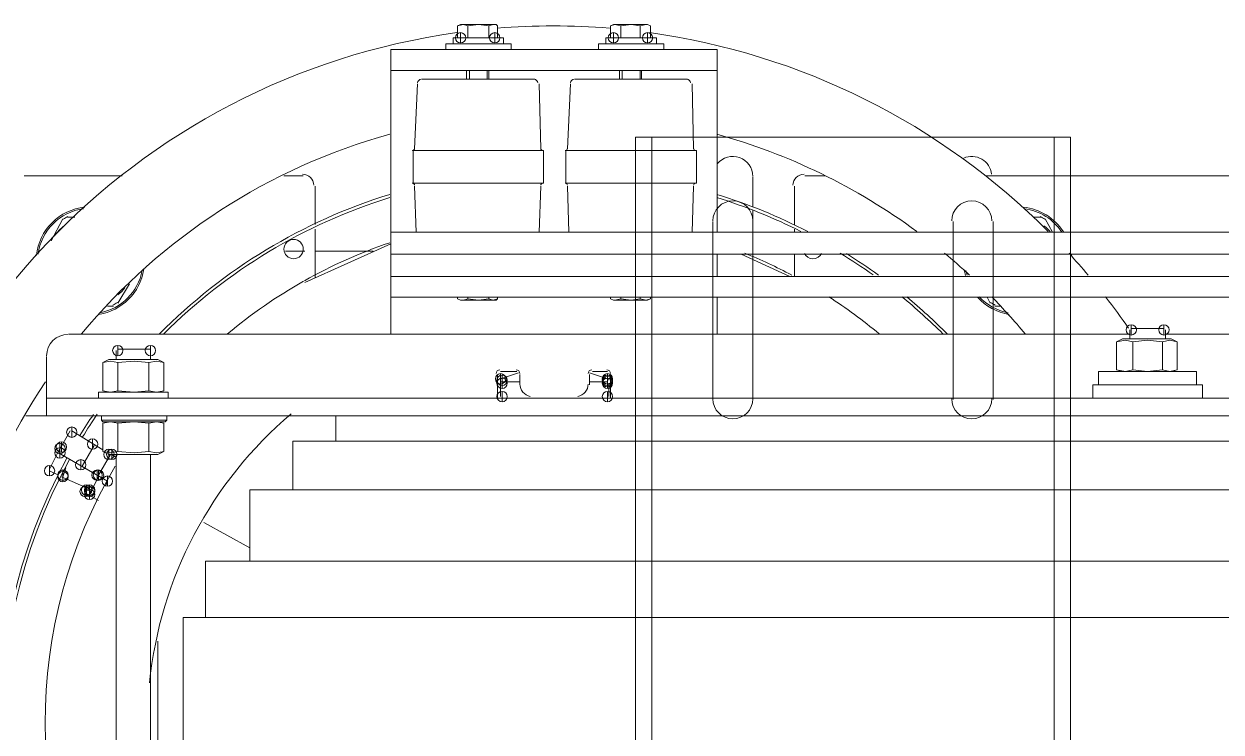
# Model space of a CAD drawing. Extents: x 758840 to 1108724, y -102573 to 143521.
# Drawn here: x 804649 to 805198, y 71464 to 71789 of the extents above; entities that cross this region are included whole.
import ezdxf
from ezdxf.xclip import XClip

# ---------------------------------------------------------------- set-up
doc = ezdxf.new("R2010")
doc.units = 0
doc.header["$LTSCALE"] = 1000
doc.header["$MEASUREMENT"] = 0
for name, color, linetype in [('02电气-设备', 255, 'Continuous'), ('PDF_0', 7, 'Continuous'), ('钢盖板', 6, 'Continuous')]:
    doc.layers.add(name, color=color, linetype=linetype)

# ---------------------------------------------------------------- blocks, each defined once
blk = doc.blocks.new('2500KVA 变压器')
at = {"layer": 'PDF_0', "lineweight": 15}
for points in [[(1655.46, 405.56), (1854.9, 405.56), (1854.9, 945.34)], [(1655.46, 945.34), (1655.46, 405.56)], [(1662.95, 945.34), (1662.95, 405.56)], [(1847.41, 405.56), (1847.41, 945.34)], [(2077.48, 551.23), (2077.48, 807.16)], [(2093.13, 551.23), (2093.13, 807.16)], [(2062.5, 626.1), (2062.5, 724.12)], [(2074.07, 636.99), (2074.07, 713.23)], [(1526.81, 626.1), (2062.5, 626.1)], [(2052.29, 626.1), (2052.29, 600.24)], [(1526.81, 600.24), (2052.29, 600.24)], [(2031.87, 600.24), (2031.87, 567.56)], [(2031.87, 594.11), (2052.97, 582.54)], [(2101.3, 572.33), (2107.43, 568.92)], [(1526.81, 567.56), (2031.87, 567.56)], [(2012.13, 567.56), (2012.13, 545.1)], [(2101.3, 561.44), (2105.38, 569.61)], [(2104.7, 568.24), (2106.75, 567.56)], [(2104.7, 567.56), (2118.32, 561.44)], [(2107.43, 568.24), (2106.75, 566.88)], [(2097.9, 565.52), (2097.22, 563.48), (2097.22, 564.16)], [(2119.68, 550.55), (2097.22, 563.48)], [(2116.27, 557.35), (2117.64, 561.44)], [(2119.68, 560.76), (2123.76, 558.71)], [(2108.79, 556.67), (2103.34, 547.14)], [(2123.76, 558.03), (2119, 548.5)], [(2071.35, 549.87), (2074.07, 551.23)], [(2071.35, 549.87), (2074.75, 550.55), (2078.16, 549.87)], [(2071.35, 549.87), (2071.35, 536.93)], [(2074.07, 551.23), (2096.53, 551.23)], [(2078.16, 549.87), (2084.96, 550.55), (2092.45, 549.87)], [(2078.16, 549.87), (2078.16, 536.93)], [(2092.45, 549.87), (2095.85, 550.55), (2099.26, 549.87)], [(2092.45, 549.87), (2092.45, 536.93)], [(2093.13, 552.59), (2095.17, 551.23)], [(2099.26, 549.87), (2096.53, 551.23)], [(2099.26, 549.87), (2099.26, 536.93)], [(2113.55, 540.34), (2099.26, 549.19)], [(2114.23, 540.34), (2119.68, 549.87)], [(1532.26, 545.1), (2012.13, 545.1)], [(1992.39, 545.1), (1992.39, 533.53)], [(305.68, 533.53), (2134.65, 533.53)], [(2070.67, 536.25), (2069.99, 535.57)], [(2099.94, 535.57), (2069.99, 535.57)], [(2069.99, 533.53), (2069.99, 535.57)], [(2099.26, 536.25), (2070.67, 536.25)], [(2074.07, 536.25), (2071.35, 536.93)], [(2071.35, 536.93), (2074.75, 536.25), (2078.16, 536.93)], [(2078.16, 536.93), (2084.96, 536.25), (2092.45, 536.93)], [(2092.45, 536.93), (2095.85, 536.25), (2099.26, 536.93)], [(2096.53, 536.25), (2099.26, 536.93)], [(2099.26, 536.25), (2099.94, 535.57)], [(2099.94, 533.53), (2099.94, 535.57)], [(2125.12, 506.3), (2125.12, 533.53)], [(315.21, 525.36), (2125.12, 525.36)], [(1594.88, 525.36), (1594.88, 519.24)], [(1645.25, 525.36), (1645.25, 519.24)], [(1690.85, 526.04), (1690.85, 444.36)], [(1709.23, 444.36), (1709.23, 526.04)], [(1801.12, 526.04), (1801.12, 444.36)], [(1819.5, 444.36), (1819.5, 526.04)], [(1866.47, 514.47), (1866.47, 525.36)], [(1867.15, 524.68), (1867.15, 518.55)], [(1916.84, 524.68), (1916.84, 518.55)], [(1918.2, 514.47), (1918.2, 525.36)], [(2069.31, 525.36), (2069.31, 522.64)], [(2069.31, 522.64), (2101.3, 522.64)], [(2074.07, 522.64), (2071.35, 521.96)], [(2078.16, 521.96), (2074.75, 522.64), (2071.35, 521.96)], [(2071.35, 509.03), (2071.35, 521.96)], [(2092.45, 521.96), (2084.96, 522.64), (2078.16, 521.96)], [(2078.16, 509.03), (2078.16, 521.96)], [(2099.26, 521.96), (2095.85, 522.64), (2092.45, 521.96)], [(2092.45, 509.03), (2092.45, 521.96)], [(2096.53, 522.64), (2099.26, 521.96)], [(2099.26, 509.03), (2099.26, 521.96)], [(2101.3, 525.36), (2101.3, 522.64)], [(1645.25, 519.24), (1594.88, 519.24)], [(1597.6, 519.24), (1597.6, 513.11)], [(1642.52, 519.24), (1642.52, 513.11)], [(1867.15, 517.19), (1867.15, 516.51)], [(1867.83, 517.87), (1876, 517.87)], [(1867.83, 516.51), (1876, 513.79)], [(1876, 514.47), (1876, 519.24)], [(1907.99, 519.24), (1907.99, 514.47)], [(1907.99, 517.87), (1916.16, 517.87)], [(1916.84, 516.51), (1908.67, 513.79)], [(1916.84, 517.87), (1916.16, 517.87)], [(1916.84, 517.19), (1916.84, 516.51)], [(1597.6, 513.11), (1642.52, 513.11)], [(1609.17, 513.11), (1606.45, 512.43)], [(1613.26, 512.43), (1609.85, 513.11), (1606.45, 512.43)], [(1606.45, 499.5), (1606.45, 512.43)], [(1626.87, 512.43), (1620.06, 513.11), (1613.26, 512.43)], [(1613.26, 499.5), (1613.26, 512.43)], [(1634.36, 512.43), (1630.27, 513.11), (1626.87, 512.43)], [(1626.87, 499.5), (1626.87, 512.43)], [(1631.63, 513.11), (1634.36, 512.43)], [(1634.36, 499.5), (1634.36, 512.43)], [(1874.63, 513.11), (1867.83, 513.11)], [(1916.84, 513.11), (1909.35, 513.11)], [(2071.35, 509.03), (2074.07, 507.66)], [(2078.16, 509.03), (2074.75, 508.34), (2071.35, 509.03)], [(2096.53, 507.66), (2074.07, 507.66)], [(2077.48, 503.58), (2077.48, 507.66)], [(2092.45, 509.03), (2084.96, 508.34), (2078.16, 509.03)], [(2099.26, 509.03), (2095.85, 508.34), (2092.45, 509.03)], [(2093.13, 503.58), (2093.13, 507.66)], [(2099.26, 509.03), (2096.53, 507.66)], [(2092.45, 502.9), (2077.48, 502.9)], [(828.44, 496.09), (1611.89, 496.09)], [(1606.45, 499.5), (1609.17, 498.13)], [(1613.26, 499.5), (1609.85, 498.82), (1606.45, 499.5)], [(1631.63, 498.13), (1609.17, 498.13)], [(1611.89, 494.05), (1611.89, 498.13)], [(1626.87, 499.5), (1620.06, 498.82), (1613.26, 499.5)], [(1634.36, 499.5), (1630.27, 498.82), (1626.87, 499.5)], [(1628.23, 494.05), (1628.23, 498.13)], [(1628.23, 496.09), (2114.91, 496.09)], [(1634.36, 499.5), (1631.63, 498.13)], [(1817.46, 479.08), (1817.46, 496.09)], [(1967.21, 469.55), (1967.21, 479.08), (1967.21, 496.09)], [(1627.55, 493.37), (1612.58, 493.37)], [(1967.21, 479.08), (473.13, 479.08)], [(1687.45, 483.16), (1690.17, 483.16)], [(1692.21, 481.8), (1693.58, 479.08)], [(1848.09, 479.76), (1849.45, 480.44)], [(1852.85, 479.76), (1850.13, 480.44), (1848.09, 479.76)], [(1848.09, 479.08), (1848.09, 479.76)], [(1865.11, 480.44), (1849.45, 480.44)], [(1864.42, 480.44), (1861.7, 479.76), (1856.94, 480.44), (1852.85, 479.76)], [(1852.85, 479.08), (1852.85, 479.76)], [(1861.7, 479.08), (1861.7, 479.76)], [(1866.47, 479.76), (1865.11, 480.44), (1864.42, 480.44)], [(1866.47, 479.76), (1865.11, 480.44)], [(1866.47, 479.08), (1866.47, 479.76)], [(1918.2, 479.76), (1918.88, 480.44)], [(1922.28, 479.76), (1920.24, 480.44), (1918.2, 479.76)], [(1918.2, 479.08), (1918.2, 479.76)], [(1935.22, 480.44), (1918.88, 480.44)], [(1933.85, 480.44), (1931.81, 479.76), (1927.05, 480.44), (1922.28, 479.76)], [(1922.28, 479.08), (1922.28, 479.76)], [(1931.81, 479.08), (1931.81, 479.76)], [(1936.58, 479.76), (1935.22, 480.44), (1933.85, 480.44)], [(1936.58, 479.76), (1935.22, 480.44)], [(1936.58, 479.08), (1936.58, 479.76)], [(2087.01, 472.95), (2092.45, 481.8)], [(2094.49, 483.16), (2097.22, 483.16)], [(1967.21, 454.57), (2006.69, 472.27)], [(1965.16, 469.55), (475.17, 469.55)], [(1782.06, 459.34), (1782.06, 469.55)], [(1784.11, 469.55), (1806.57, 459.34)], [(1967.21, 469.55), (1817.46, 469.55)], [(1817.46, 459.34), (1817.46, 469.55)], [(1967.21, 365.4), (1967.21, 374.93), (1967.21, 383.1), (1967.21, 449.13), (1967.21, 459.34), (1967.21, 469.55)], [(2001.92, 447.76), (2001.92, 470.23)], [(475.17, 459.34), (1965.16, 459.34)], [(1967.21, 459.34), (1817.46, 459.34)], [(1975.37, 457.97), (2001.92, 457.97)], [(2006.69, 457.97), (2015.53, 457.97)], [(2123.08, 453.21), (2117.64, 443)], [(473.13, 449.13), (1967.21, 449.13)], [(1667.03, 443), (1663.63, 449.13)], [(1782.06, 447.76), (1782.06, 449.13)], [(1782.06, 428.03), (1782.06, 445.72)], [(1801.12, 449.13), (1801.12, 438.92)], [(1817.46, 365.4), (1817.46, 374.93), (1817.46, 383.1), (1817.46, 449.13)], [(1829.03, 449.13), (1828.35, 428.03)], [(1885.53, 449.13), (1886.21, 428.03)], [(1899.14, 449.13), (1898.46, 428.03)], [(1955.64, 449.13), (1956.32, 428.03)], [(2001.92, 428.03), (2001.92, 445.72)], [(1672.47, 442.32), (1669.07, 442.32)], [(2115.59, 442.32), (2112.19, 442.32)], [(1801.12, 437.55), (1801.12, 423.94)], [(1694.26, 423.26), (1417.9, 423.26)], [(1777.3, 423.26), (1767.77, 423.26)], [(1826.99, 426.66), (1886.89, 426.66)], [(1826.99, 426.66), (1826.99, 411.69)], [(1886.89, 411.69), (1886.89, 426.66)], [(1897.1, 426.66), (1957, 426.66)], [(1897.1, 426.66), (1897.1, 411.69)], [(1957, 411.69), (1957, 426.66)], [(2016.22, 423.26), (2007.37, 423.26)], [(2135.33, 423.26), (2090.41, 423.26)], [(1826.99, 411.69), (1886.89, 411.69)], [(1828.35, 411.01), (1829.03, 381.06)], [(1886.21, 411.01), (1884.85, 381.06)], [(1897.1, 411.69), (1957, 411.69)], [(1898.46, 411.01), (1899.14, 381.06)], [(1956.32, 411.01), (1954.95, 381.06)], [(1831.07, 379.02), (1882.8, 379.02)], [(1852.17, 379.02), (1852.17, 374.93)], [(1852.85, 374.93), (1852.85, 379.02)], [(1861.02, 374.93), (1861.02, 379.02)], [(1862.38, 379.02), (1862.38, 374.93)], [(1901.18, 379.02), (1952.91, 379.02)], [(1922.28, 379.02), (1922.28, 374.93)], [(1922.96, 374.93), (1922.96, 379.02)], [(1931.13, 374.93), (1931.13, 379.02)], [(1932.49, 379.02), (1932.49, 374.93)], [(1817.46, 374.93), (1967.21, 374.93)], [(1817.46, 365.4), (1967.21, 365.4)], [(1841.96, 362.68), (1841.96, 365.4)], [(1871.91, 362.68), (1841.96, 362.68)], [(1845.37, 362.68), (1845.37, 359.96)], [(1868.51, 362.68), (1868.51, 359.96)], [(1871.91, 362.68), (1871.91, 365.4)], [(1912.07, 362.68), (1912.07, 365.4)], [(1942.02, 362.68), (1912.07, 362.68)], [(1915.48, 362.68), (1915.48, 359.96)], [(1938.62, 362.68), (1938.62, 359.96)], [(1942.02, 362.68), (1942.02, 365.4)], [(1868.51, 359.96), (1845.37, 359.96)], [(1848.09, 359.96), (1866.47, 359.96)], [(1848.09, 359.96), (1848.09, 354.51)], [(1852.85, 359.96), (1852.85, 354.51)], [(1861.7, 359.96), (1861.7, 354.51)], [(1866.47, 359.96), (1866.47, 354.51)], [(1938.62, 359.96), (1915.48, 359.96)], [(1918.2, 359.96), (1936.58, 359.96)], [(1918.2, 359.96), (1918.2, 354.51)], [(1922.28, 359.96), (1922.28, 354.51)], [(1931.81, 359.96), (1931.81, 354.51)], [(1936.58, 359.96), (1936.58, 354.51)], [(1848.09, 354.51), (1849.45, 353.83)], [(1848.09, 354.51), (1849.45, 353.83), (1850.13, 353.83)], [(1849.45, 353.83), (1865.11, 353.83)], [(1850.13, 353.83), (1852.85, 354.51), (1856.94, 353.83), (1861.7, 354.51)], [(1861.7, 354.51), (1864.42, 353.83), (1866.47, 354.51)], [(1866.47, 354.51), (1865.11, 353.83)], [(1918.2, 354.51), (1918.88, 353.83)], [(1918.2, 354.51), (1918.88, 353.83)], [(1918.88, 353.83), (1935.22, 353.83)], [(1919.56, 353.83), (1920.24, 353.83)], [(1920.24, 353.83), (1922.28, 354.51), (1927.05, 353.83), (1931.81, 354.51)], [(1931.81, 354.51), (1933.85, 353.83), (1936.58, 354.51)], [(1936.58, 354.51), (1935.22, 353.83)]]:
    blk.add_lwpolyline(points, dxfattribs=at)
for points in [[(2105.38, 567.22), (2105.38, 571.99), (2105.38, 571.99)], [(2097.22, 561.1), (2097.22, 565.86), (2097.22, 565.86)], [(2105.38, 565.86), (2105.38, 570.63), (2105.38, 570.63)], [(2105.38, 565.18), (2105.38, 569.95), (2105.38, 569.95)], [(2106.75, 565.18), (2106.75, 569.95), (2106.75, 569.95)], [(2107.43, 565.86), (2107.43, 570.63), (2107.43, 570.63)], [(2101.3, 560.76), (2095.85, 551.23)], [(2101.3, 558.37), (2101.3, 563.14), (2101.3, 563.14)], [(2101.98, 558.37), (2101.98, 563.14), (2101.98, 563.14)], [(2117.64, 559.06), (2117.64, 563.82), (2117.64, 563.82)], [(2117.64, 558.37), (2117.64, 563.14), (2117.64, 563.14)], [(2123.76, 556.33), (2123.76, 561.1), (2123.76, 561.1)], [(2109.47, 553.61), (2109.47, 558.37), (2109.47, 558.37)], [(2095.17, 548.84), (2095.17, 553.61), (2095.17, 553.61)], [(2095.17, 548.84), (2095.17, 553.61), (2095.17, 553.61)], [(2096.53, 548.84), (2096.53, 553.61), (2096.53, 553.61)], [(2118.32, 545.44), (2118.32, 550.21), (2118.32, 550.21)], [(2119, 548.16), (2119, 552.93), (2119, 552.93)], [(2119, 546.12), (2119, 550.89), (2119, 550.89)], [(2104.02, 544.08), (2104.02, 548.84), (2104.02, 548.84)], [(2113.55, 538.63), (2113.55, 543.4), (2113.55, 543.4)], [(1867.83, 522.3), (1867.83, 527.06), (1867.83, 527.06)], [(1916.16, 522.3), (1916.16, 527.06), (1916.16, 527.06)], [(1867.83, 516.17), (1867.83, 520.94), (1867.83, 520.94)], [(1867.83, 515.49), (1867.83, 520.26), (1867.83, 520.26)], [(1867.83, 514.81), (1867.83, 519.58), (1867.83, 519.58)], [(1867.83, 514.13), (1867.83, 518.9), (1867.83, 518.9)], [(1916.16, 516.17), (1916.16, 520.94), (1916.16, 520.94)], [(1916.16, 514.81), (1916.16, 519.58), (1916.16, 519.58)], [(1916.84, 514.13), (1916.84, 518.9), (1916.84, 518.9)], [(2077.48, 501.2), (2077.48, 505.96), (2077.48, 505.96)], [(2092.45, 501.2), (2092.45, 505.96), (2092.45, 505.96)], [(1612.58, 491.67), (1612.58, 496.43), (1612.58, 496.43)], [(1627.55, 491.67), (1627.55, 496.43), (1627.55, 496.43)], [(1849.45, 357.58), (1849.45, 362.34), (1849.45, 362.34)], [(1865.11, 357.58), (1865.11, 362.34), (1865.11, 362.34)], [(1919.56, 357.58), (1919.56, 362.34), (1919.56, 362.34)], [(1935.22, 357.58), (1935.22, 362.34), (1935.22, 362.34)]]:
    blk.add_lwpolyline(points, close=True, dxfattribs=at)
blk.add_circle((2011.79, 456.95), 4.42, dxfattribs=at)
for points in [[(1989.63, 980), (2132.19, 934.71), (2224.42, 796.77), (2211.79, 647.72)], [(2125.56, 831.61), (2189.41, 736.8), (2189.41, 612.74), (2125.56, 517.93)], [(2099.47, 820.3), (2154.9, 741.52), (2160.77, 638.1), (2114.6, 553.56)], [(2100.01, 821.9), (2156.26, 742.62), (2162.39, 638.2), (2115.78, 552.89)], [(2093.62, 792.97), (2136.53, 720.01), (2136.53, 629.53), (2093.62, 556.57)], [(2077.9, 656.1), (2073.05, 608.05), (2049.73, 563.76), (2012.85, 532.59)], [(2211.79, 647.72), (2199.15, 498.67), (2085.02, 378.22), (1936.87, 357.58)], [(2108.6, 543.17), (2106.47, 539.66), (2104.24, 536.21), (2101.94, 532.81)], [(2109.79, 542.5), (2107.81, 539.25), (2105.75, 536.04), (2103.62, 532.88)], [(1691.53, 525.7), (1691.53, 530.78), (1695.65, 534.89), (1700.72, 534.89)], [(1700.72, 534.89), (1705.8, 534.89), (1709.91, 530.78), (1709.91, 525.7)], [(1801.12, 525.7), (1801.12, 530.78), (1805.24, 534.89), (1810.31, 534.89)], [(1810.31, 534.89), (1815.39, 534.89), (1819.5, 530.78), (1819.5, 525.7)], [(1876.68, 518.9), (1876.68, 521.7), (1878.69, 524.1), (1881.45, 524.59)], [(1903.22, 524.59), (1905.98, 524.1), (1907.99, 521.7), (1907.99, 518.9)], [(1868.17, 512.43), (1867.23, 512.43), (1866.47, 513.19), (1866.47, 514.13)], [(1876.68, 514.13), (1876.68, 513.19), (1875.92, 512.43), (1874.98, 512.43)], [(1909.69, 512.43), (1908.75, 512.43), (1907.99, 513.19), (1907.99, 514.13)], [(1918.88, 514.13), (1918.88, 513.19), (1918.12, 512.43), (1917.18, 512.43)], [(2125.12, 505.96), (2125.12, 500.51), (2120.7, 496.09), (2115.25, 496.09)], [(1691.5, 478.89), (1686.2, 484.34), (1681.12, 490), (1676.28, 495.86)], [(1730.54, 478.94), (1724.08, 484.3), (1717.88, 489.97), (1711.98, 495.93)], [(1732.83, 478.82), (1726.28, 484.17), (1719.99, 489.85), (1714, 495.83)], [(1766.31, 478.86), (1758.28, 484.03), (1750.58, 489.7), (1743.24, 495.83)], [(2073.37, 495.93), (2043.93, 466.19), (2007.6, 444.17), (1967.61, 431.83)], [(2109.07, 495.86), (2072.42, 451.54), (2023.06, 419.54), (1967.64, 404.18)], [(2071.34, 495.83), (2042.36, 466.88), (2006.77, 445.42), (1967.65, 433.27)], [(2042.1, 495.83), (2031.23, 486.75), (2019.55, 478.68), (2007.21, 471.72)], [(1639.3, 478.9), (1635.65, 483.61), (1632.14, 488.43), (1628.77, 493.34)], [(1683.49, 486.94), (1689.13, 486.05), (1694.29, 483.25), (1698.1, 479)], [(1684.05, 486.15), (1689.13, 485.21), (1693.78, 482.65), (1697.3, 478.87)], [(2080.5, 466.27), (2082.18, 476.91), (2090.53, 485.26), (2101.18, 486.94)], [(2081.29, 466.83), (2083.12, 476.64), (2090.8, 484.32), (2100.62, 486.15)], [(1689.96, 482.72), (1690.68, 482.36), (1691.38, 481.95), (1692.05, 481.52)], [(2089.15, 474.67), (2090.09, 475.9), (2091.18, 477.01), (2092.39, 477.99)], [(2092.61, 481.52), (2093.29, 481.95), (2093.99, 482.36), (2094.71, 482.72)], [(1656.1, 458.9), (1653.11, 462.18), (1650.19, 465.51), (1647.35, 468.91)], [(1713.16, 458.87), (1709.27, 462.11), (1705.46, 465.45), (1701.75, 468.89)], [(1702.87, 468.98), (1703.07, 468.27), (1703.24, 467.55), (1703.38, 466.83)], [(1703.56, 469.03), (1703.82, 468.12), (1704.02, 467.2), (1704.16, 466.27)], [(1758.23, 459), (1753.19, 462.13), (1748.27, 465.44), (1743.47, 468.93)], [(1761.07, 458.84), (1755.91, 461.99), (1750.86, 465.32), (1745.94, 468.83)], [(1804.74, 458.86), (1797.44, 461.83), (1790.29, 465.17), (1783.33, 468.87)], [(2006.86, 471.52), (1994.36, 464.49), (1981.23, 458.64), (1967.65, 454.02)], [(1769.59, 458.92), (1770.34, 460.43), (1771.88, 461.38), (1773.55, 461.38)], [(1773.55, 461.38), (1775.23, 461.38), (1776.77, 460.43), (1777.52, 458.92)], [(1655, 459.08), (1654.96, 459.36), (1654.93, 459.64), (1654.9, 459.92)], [(1655.68, 459.1), (1655.67, 459.18), (1655.66, 459.25), (1655.65, 459.33)], [(2129.76, 459.92), (2128.59, 448.18), (2119.31, 438.88), (2107.57, 437.68)], [(2129.01, 459.33), (2127.62, 448.42), (2119.03, 439.84), (2108.13, 438.43)], [(2121.46, 450.84), (2120.25, 449.11), (2118.77, 447.6), (2117.09, 446.33)], [(1677.09, 437.68), (1669.51, 438.46), (1662.71, 442.67), (1658.63, 449.11)], [(1676.54, 438.43), (1669.52, 439.34), (1663.24, 443.27), (1659.38, 449.21)], [(1667.58, 446.33), (1666.53, 447.11), (1665.57, 448), (1664.7, 448.96)], [(1848.48, 357.58), (1779.19, 367.23), (1714.97, 399.31), (1665.63, 448.9)], [(1817.71, 404.18), (1784.63, 413.35), (1753.51, 428.5), (1725.89, 448.89)], [(1817.73, 431.83), (1803.3, 436.28), (1789.3, 442.01), (1775.89, 448.95)], [(1817.69, 433.27), (1804.41, 437.4), (1791.49, 442.61), (1779.07, 448.86)], [(1669.28, 442.07), (1668.57, 442.44), (1667.87, 442.84), (1667.19, 443.28)], [(1700.72, 434.83), (1695.65, 434.83), (1691.53, 438.95), (1691.53, 444.02)], [(1709.91, 444.02), (1709.91, 438.95), (1705.8, 434.83), (1700.72, 434.83)], [(1810.31, 434.83), (1805.24, 434.83), (1801.12, 438.95), (1801.12, 444.02)], [(1819.5, 444.02), (1819.5, 438.95), (1815.39, 434.83), (1810.31, 434.83)], [(2117.47, 443.28), (2116.8, 442.84), (2116.1, 442.44), (2115.38, 442.07)], [(1782.74, 427.68), (1782.74, 424.87), (1780.46, 422.58), (1777.64, 422.58)], [(1807.25, 414.94), (1803.58, 416.23), (1801.12, 419.7), (1801.12, 423.6)], [(1828.35, 427.65), (1828.33, 427.1), (1827.88, 426.66), (1827.33, 426.66)], [(1887.23, 426.66), (1886.68, 426.66), (1886.23, 427.1), (1886.21, 427.65)], [(1898.46, 427.65), (1898.44, 427.1), (1897.99, 426.66), (1897.44, 426.66)], [(1957.34, 426.66), (1956.79, 426.66), (1956.34, 427.1), (1956.32, 427.65)], [(2007.71, 422.58), (2004.89, 422.58), (2002.6, 424.87), (2002.6, 427.68)], [(1696.14, 415.63), (1693.61, 417.09), (1691.92, 419.67), (1691.59, 422.58)], [(1817.47, 417.83), (1815.02, 414.8), (1810.93, 413.64), (1807.25, 414.94)], [(1704.43, 415.19), (1701.76, 414.01), (1698.68, 414.18), (1696.14, 415.63)], [(1827.33, 411.69), (1827.88, 411.69), (1828.33, 411.25), (1828.35, 410.7)], [(1886.21, 410.7), (1886.23, 411.25), (1886.68, 411.69), (1887.23, 411.69)], [(1897.44, 411.69), (1897.99, 411.69), (1898.44, 411.25), (1898.46, 410.7)], [(1956.32, 410.7), (1956.34, 411.25), (1956.79, 411.69), (1957.34, 411.69)], [(1831.41, 379.02), (1830.5, 379.02), (1829.74, 379.74), (1829.71, 380.66)], [(1884.84, 380.66), (1884.81, 379.74), (1884.06, 379.02), (1883.14, 379.02)], [(1901.52, 379.02), (1900.6, 379.02), (1899.85, 379.74), (1899.82, 380.66)], [(1954.95, 380.66), (1954.92, 379.74), (1954.17, 379.02), (1953.25, 379.02)], [(1918.41, 355.55), (1901.28, 354.17), (1884.07, 354.17), (1866.94, 355.55)]]:
    blk.add_open_spline(points, degree=3, dxfattribs=at)
for points in [[(2105.38, 571.99), (2104.07, 571.99), (2103, 570.92), (2103, 569.61), (2103, 568.3), (2104.07, 567.22), (2105.38, 567.22), (2106.69, 567.22), (2107.77, 568.3), (2107.77, 569.61), (2107.77, 570.92), (2106.69, 571.99), (2105.38, 571.99)], [(2097.22, 565.86), (2095.91, 565.86), (2094.83, 564.79), (2094.83, 563.48), (2094.83, 562.17), (2095.91, 561.1), (2097.22, 561.1), (2098.53, 561.1), (2099.6, 562.17), (2099.6, 563.48), (2099.6, 564.79), (2098.53, 565.86), (2097.22, 565.86)], [(2105.38, 570.63), (2104.07, 570.63), (2103, 569.55), (2103, 568.24), (2103, 566.93), (2104.07, 565.86), (2105.38, 565.86), (2106.69, 565.86), (2107.77, 566.93), (2107.77, 568.24), (2107.77, 569.55), (2106.69, 570.63), (2105.38, 570.63)], [(2105.38, 569.95), (2104.07, 569.95), (2103, 568.87), (2103, 567.56), (2103, 566.25), (2104.07, 565.18), (2105.38, 565.18), (2106.69, 565.18), (2107.77, 566.25), (2107.77, 567.56), (2107.77, 568.87), (2106.69, 569.95), (2105.38, 569.95)], [(2106.75, 569.95), (2105.43, 569.95), (2104.36, 568.87), (2104.36, 567.56), (2104.36, 566.25), (2105.43, 565.18), (2106.75, 565.18), (2108.06, 565.18), (2109.13, 566.25), (2109.13, 567.56), (2109.13, 568.87), (2108.06, 569.95), (2106.75, 569.95)], [(2107.43, 570.63), (2106.12, 570.63), (2105.04, 569.55), (2105.04, 568.24), (2105.04, 566.93), (2106.12, 565.86), (2107.43, 565.86), (2108.74, 565.86), (2109.81, 566.93), (2109.81, 568.24), (2109.81, 569.55), (2108.74, 570.63), (2107.43, 570.63)], [(2101.3, 563.14), (2099.99, 563.14), (2098.92, 562.07), (2098.92, 560.76), (2098.92, 559.45), (2099.99, 558.37), (2101.3, 558.37), (2102.61, 558.37), (2103.68, 559.45), (2103.68, 560.76), (2103.68, 562.07), (2102.61, 563.14), (2101.3, 563.14)], [(2101.98, 563.14), (2100.67, 563.14), (2099.6, 562.07), (2099.6, 560.76), (2099.6, 559.45), (2100.67, 558.37), (2101.98, 558.37), (2103.29, 558.37), (2104.36, 559.45), (2104.36, 560.76), (2104.36, 562.07), (2103.29, 563.14), (2101.98, 563.14)], [(2117.64, 563.82), (2116.33, 563.82), (2115.25, 562.75), (2115.25, 561.44), (2115.25, 560.13), (2116.33, 559.06), (2117.64, 559.06), (2118.95, 559.06), (2120.02, 560.13), (2120.02, 561.44), (2120.02, 562.75), (2118.95, 563.82), (2117.64, 563.82)], [(2117.64, 563.14), (2116.33, 563.14), (2115.25, 562.07), (2115.25, 560.76), (2115.25, 559.45), (2116.33, 558.37), (2117.64, 558.37), (2118.95, 558.37), (2120.02, 559.45), (2120.02, 560.76), (2120.02, 562.07), (2118.95, 563.14), (2117.64, 563.14)], [(2123.76, 561.1), (2122.45, 561.1), (2121.38, 560.03), (2121.38, 558.71), (2121.38, 557.4), (2122.45, 556.33), (2123.76, 556.33), (2125.07, 556.33), (2126.14, 557.4), (2126.14, 558.71), (2126.14, 560.03), (2125.07, 561.1), (2123.76, 561.1)], [(2109.47, 558.37), (2108.16, 558.37), (2107.09, 557.3), (2107.09, 555.99), (2107.09, 554.68), (2108.16, 553.61), (2109.47, 553.61), (2110.78, 553.61), (2111.85, 554.68), (2111.85, 555.99), (2111.85, 557.3), (2110.78, 558.37), (2109.47, 558.37)], [(2095.17, 553.61), (2093.86, 553.61), (2092.79, 552.54), (2092.79, 551.23), (2092.79, 549.92), (2093.86, 548.84), (2095.17, 548.84), (2096.48, 548.84), (2097.56, 549.92), (2097.56, 551.23), (2097.56, 552.54), (2096.48, 553.61), (2095.17, 553.61)], [(2095.17, 553.61), (2093.86, 553.61), (2092.79, 552.54), (2092.79, 551.23), (2092.79, 549.92), (2093.86, 548.84), (2095.17, 548.84), (2096.48, 548.84), (2097.56, 549.92), (2097.56, 551.23), (2097.56, 552.54), (2096.48, 553.61), (2095.17, 553.61)], [(2096.53, 553.61), (2095.22, 553.61), (2094.15, 552.54), (2094.15, 551.23), (2094.15, 549.92), (2095.22, 548.84), (2096.53, 548.84), (2097.85, 548.84), (2098.92, 549.92), (2098.92, 551.23), (2098.92, 552.54), (2097.85, 553.61), (2096.53, 553.61)], [(2118.32, 550.21), (2117.01, 550.21), (2115.93, 549.13), (2115.93, 547.82), (2115.93, 546.51), (2117.01, 545.44), (2118.32, 545.44), (2119.63, 545.44), (2120.7, 546.51), (2120.7, 547.82), (2120.7, 549.13), (2119.63, 550.21), (2118.32, 550.21)], [(2119, 552.93), (2117.69, 552.93), (2116.61, 551.86), (2116.61, 550.55), (2116.61, 549.24), (2117.69, 548.16), (2119, 548.16), (2120.31, 548.16), (2121.38, 549.24), (2121.38, 550.55), (2121.38, 551.86), (2120.31, 552.93), (2119, 552.93)], [(2119, 550.89), (2117.69, 550.89), (2116.61, 549.81), (2116.61, 548.5), (2116.61, 547.19), (2117.69, 546.12), (2119, 546.12), (2120.31, 546.12), (2121.38, 547.19), (2121.38, 548.5), (2121.38, 549.81), (2120.31, 550.89), (2119, 550.89)], [(2104.02, 548.84), (2102.71, 548.84), (2101.64, 547.77), (2101.64, 546.46), (2101.64, 545.15), (2102.71, 544.08), (2104.02, 544.08), (2105.33, 544.08), (2106.4, 545.15), (2106.4, 546.46), (2106.4, 547.77), (2105.33, 548.84), (2104.02, 548.84)], [(2113.55, 543.4), (2112.24, 543.4), (2111.17, 542.33), (2111.17, 541.02), (2111.17, 539.71), (2112.24, 538.63), (2113.55, 538.63), (2114.86, 538.63), (2115.93, 539.71), (2115.93, 541.02), (2115.93, 542.33), (2114.86, 543.4), (2113.55, 543.4)], [(1867.83, 527.06), (1866.52, 527.06), (1865.45, 525.99), (1865.45, 524.68), (1865.45, 523.37), (1866.52, 522.3), (1867.83, 522.3), (1869.14, 522.3), (1870.21, 523.37), (1870.21, 524.68), (1870.21, 525.99), (1869.14, 527.06), (1867.83, 527.06)], [(1916.16, 527.06), (1914.85, 527.06), (1913.77, 525.99), (1913.77, 524.68), (1913.77, 523.37), (1914.85, 522.3), (1916.16, 522.3), (1917.47, 522.3), (1918.54, 523.37), (1918.54, 524.68), (1918.54, 525.99), (1917.47, 527.06), (1916.16, 527.06)], [(1867.83, 520.94), (1866.52, 520.94), (1865.45, 519.87), (1865.45, 518.55), (1865.45, 517.24), (1866.52, 516.17), (1867.83, 516.17), (1869.14, 516.17), (1870.21, 517.24), (1870.21, 518.55), (1870.21, 519.87), (1869.14, 520.94), (1867.83, 520.94)], [(1867.83, 520.26), (1866.52, 520.26), (1865.45, 519.18), (1865.45, 517.87), (1865.45, 516.56), (1866.52, 515.49), (1867.83, 515.49), (1869.14, 515.49), (1870.21, 516.56), (1870.21, 517.87), (1870.21, 519.18), (1869.14, 520.26), (1867.83, 520.26)], [(1867.83, 519.58), (1866.52, 519.58), (1865.45, 518.5), (1865.45, 517.19), (1865.45, 515.88), (1866.52, 514.81), (1867.83, 514.81), (1869.14, 514.81), (1870.21, 515.88), (1870.21, 517.19), (1870.21, 518.5), (1869.14, 519.58), (1867.83, 519.58)], [(1867.83, 518.9), (1866.52, 518.9), (1865.45, 517.82), (1865.45, 516.51), (1865.45, 515.2), (1866.52, 514.13), (1867.83, 514.13), (1869.14, 514.13), (1870.21, 515.2), (1870.21, 516.51), (1870.21, 517.82), (1869.14, 518.9), (1867.83, 518.9)], [(1916.16, 520.94), (1914.85, 520.94), (1913.77, 519.87), (1913.77, 518.55), (1913.77, 517.24), (1914.85, 516.17), (1916.16, 516.17), (1917.47, 516.17), (1918.54, 517.24), (1918.54, 518.55), (1918.54, 519.87), (1917.47, 520.94), (1916.16, 520.94)], [(1916.16, 519.58), (1914.85, 519.58), (1913.77, 518.5), (1913.77, 517.19), (1913.77, 515.88), (1914.85, 514.81), (1916.16, 514.81), (1917.47, 514.81), (1918.54, 515.88), (1918.54, 517.19), (1918.54, 518.5), (1917.47, 519.58), (1916.16, 519.58)], [(1916.84, 518.9), (1915.53, 518.9), (1914.45, 517.82), (1914.45, 516.51), (1914.45, 515.2), (1915.53, 514.13), (1916.84, 514.13), (1918.15, 514.13), (1919.22, 515.2), (1919.22, 516.51), (1919.22, 517.82), (1918.15, 518.9), (1916.84, 518.9)], [(2077.48, 505.96), (2076.17, 505.96), (2075.09, 504.89), (2075.09, 503.58), (2075.09, 502.27), (2076.17, 501.2), (2077.48, 501.2), (2078.79, 501.2), (2079.86, 502.27), (2079.86, 503.58), (2079.86, 504.89), (2078.79, 505.96), (2077.48, 505.96)], [(2092.45, 505.96), (2091.14, 505.96), (2090.07, 504.89), (2090.07, 503.58), (2090.07, 502.27), (2091.14, 501.2), (2092.45, 501.2), (2093.76, 501.2), (2094.83, 502.27), (2094.83, 503.58), (2094.83, 504.89), (2093.76, 505.96), (2092.45, 505.96)], [(1612.58, 496.43), (1611.26, 496.43), (1610.19, 495.36), (1610.19, 494.05), (1610.19, 492.74), (1611.26, 491.67), (1612.58, 491.67), (1613.89, 491.67), (1614.96, 492.74), (1614.96, 494.05), (1614.96, 495.36), (1613.89, 496.43), (1612.58, 496.43)], [(1627.55, 496.43), (1626.24, 496.43), (1625.17, 495.36), (1625.17, 494.05), (1625.17, 492.74), (1626.24, 491.67), (1627.55, 491.67), (1628.86, 491.67), (1629.93, 492.74), (1629.93, 494.05), (1629.93, 495.36), (1628.86, 496.43), (1627.55, 496.43)], [(1849.45, 362.34), (1848.14, 362.34), (1847.07, 361.27), (1847.07, 359.96), (1847.07, 358.65), (1848.14, 357.58), (1849.45, 357.58), (1850.76, 357.58), (1851.83, 358.65), (1851.83, 359.96), (1851.83, 361.27), (1850.76, 362.34), (1849.45, 362.34)], [(1865.11, 362.34), (1863.8, 362.34), (1862.72, 361.27), (1862.72, 359.96), (1862.72, 358.65), (1863.8, 357.58), (1865.11, 357.58), (1866.42, 357.58), (1867.49, 358.65), (1867.49, 359.96), (1867.49, 361.27), (1866.42, 362.34), (1865.11, 362.34)], [(1919.56, 362.34), (1918.25, 362.34), (1917.18, 361.27), (1917.18, 359.96), (1917.18, 358.65), (1918.25, 357.58), (1919.56, 357.58), (1920.87, 357.58), (1921.94, 358.65), (1921.94, 359.96), (1921.94, 361.27), (1920.87, 362.34), (1919.56, 362.34)], [(1935.22, 362.34), (1933.9, 362.34), (1932.83, 361.27), (1932.83, 359.96), (1932.83, 358.65), (1933.9, 357.58), (1935.22, 357.58), (1936.53, 357.58), (1937.6, 358.65), (1937.6, 359.96), (1937.6, 361.27), (1936.53, 362.34), (1935.22, 362.34)]]:
    blk.add_open_spline(points, degree=3, knots=[0, 0, 0, 0, 1, 1, 1, 2, 2, 2, 3, 3, 3, 4, 4, 4, 4], dxfattribs=at)
for points in [[(2105.38, 567.22), (2105.38, 571.99), (2105.38, 571.99)], [(2097.22, 561.1), (2097.22, 565.86), (2097.22, 565.86)], [(2105.38, 565.86), (2105.38, 570.63), (2105.38, 570.63)], [(2105.38, 565.18), (2105.38, 569.95), (2105.38, 569.95)], [(2106.75, 565.18), (2106.75, 569.95), (2106.75, 569.95)], [(2107.43, 565.86), (2107.43, 570.63), (2107.43, 570.63)], [(2101.3, 558.37), (2101.3, 563.14), (2101.3, 563.14)], [(2101.98, 558.37), (2101.98, 563.14), (2101.98, 563.14)], [(2117.64, 559.06), (2117.64, 563.82), (2117.64, 563.82)], [(2117.64, 558.37), (2117.64, 563.14), (2117.64, 563.14)], [(2123.76, 556.33), (2123.76, 561.1), (2123.76, 561.1)], [(2109.47, 553.61), (2109.47, 558.37), (2109.47, 558.37)], [(2095.17, 548.84), (2095.17, 553.61), (2095.17, 553.61)], [(2095.17, 548.84), (2095.17, 553.61), (2095.17, 553.61)], [(2096.53, 548.84), (2096.53, 553.61), (2096.53, 553.61)], [(2118.32, 545.44), (2118.32, 550.21), (2118.32, 550.21)], [(2119, 548.16), (2119, 552.93), (2119, 552.93)], [(2119, 546.12), (2119, 550.89), (2119, 550.89)], [(2104.02, 544.08), (2104.02, 548.84), (2104.02, 548.84)], [(2113.55, 538.63), (2113.55, 543.4), (2113.55, 543.4)], [(1867.83, 522.3), (1867.83, 527.06), (1867.83, 527.06)], [(1916.16, 522.3), (1916.16, 527.06), (1916.16, 527.06)], [(1867.83, 516.17), (1867.83, 520.94), (1867.83, 520.94)], [(1867.83, 515.49), (1867.83, 520.26), (1867.83, 520.26)], [(1867.83, 514.81), (1867.83, 519.58), (1867.83, 519.58)], [(1867.83, 514.13), (1867.83, 518.9), (1867.83, 518.9)], [(1916.16, 516.17), (1916.16, 520.94), (1916.16, 520.94)], [(1916.16, 514.81), (1916.16, 519.58), (1916.16, 519.58)], [(1916.84, 514.13), (1916.84, 518.9), (1916.84, 518.9)], [(2077.48, 501.2), (2077.48, 505.96), (2077.48, 505.96)], [(2092.45, 501.2), (2092.45, 505.96), (2092.45, 505.96)], [(1612.58, 491.67), (1612.58, 496.43), (1612.58, 496.43)], [(1627.55, 491.67), (1627.55, 496.43), (1627.55, 496.43)], [(1849.45, 357.58), (1849.45, 362.34), (1849.45, 362.34)], [(1865.11, 357.58), (1865.11, 362.34), (1865.11, 362.34)], [(1919.56, 357.58), (1919.56, 362.34), (1919.56, 362.34)], [(1935.22, 357.58), (1935.22, 362.34), (1935.22, 362.34)]]:
    blk.add_solid(points, dxfattribs=at)
blk = doc.blocks.new('BD4-PAL0101-LVPM-01')
at = {"layer": '02电气-设备', "color": 5, "ltscale": 5, "rotation": 180}
blk.add_blockref('2500KVA 变压器', (8320759.06, -4137201.09), dxfattribs=at)
blk = doc.blocks.new('A$C675A25EF')
at = {"layer": '钢盖板'}
h = blk.add_hatch(dxfattribs=at)
h.set_pattern_fill('ANSI31', color=8, scale=500)
h.set_pattern_definition([(45, (0, 0), (-561.266, 561.266), [])])
edge = h.paths.add_edge_path()
edge.add_line((17031.33, -23542.03), (-335.1, -23542.03))
edge.add_line((-335.1, -23542.03), (-335.1, -32435.91))
edge.add_line((-335.1, -32435.91), (364.9, -32435.91))
edge.add_line((364.9, -32435.91), (364.9, -24242.03))
edge.add_line((364.9, -24242.03), (17031.33, -24242.03))

msp = doc.modelspace()

# ---------------------------------------------------------------- block references
at = {"layer": '02电气-设备'}
msp.add_blockref('BD4-PAL0101-LVPM-01', (-7513975.04, 4209343.63), dxfattribs=at)
at = {"layer": '钢盖板', "color": 8}
ref = msp.add_blockref('A$C675A25EF', (789811.69, 45785.61), dxfattribs=dict(at, xscale=-1, rotation=180))
XClip(ref).set_block_clipping_path([(-928.670863559, -70942.9526504109), (122721.3291515426, 2298.0898296545)])

doc.saveas('drawing.dxf')
